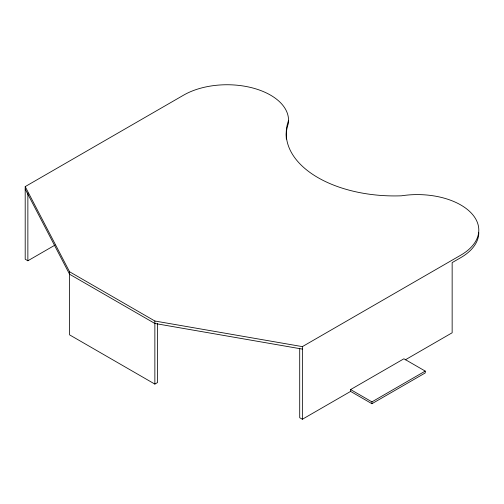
<?xml version="1.0" encoding="UTF-8"?>
<svg xmlns="http://www.w3.org/2000/svg" width="504" height="504" viewBox="0 0 504 504"><rect width="100%" height="100%" fill="white"/><g stroke="black" fill="none" stroke-linecap="round" stroke-linejoin="round"><path stroke-width="0.76" d="M25.2 186.606L183.632 95.136A61.45 35.475 0 0 1 250.595 87.444A61.45 35.475 0 0 1 288.527 120.223L288.332 121.092A108.322 62.54 0 0 0 401.449 195.804A61.45 35.475 0 0 1 470.566 212.335A61.45 35.475 0 0 1 460.801 255.156L302.368 346.626L154.86 321.01L69.571 271.769L25.2 186.606L25.2 259.232L27.865 260.77L55.1 245.051M69.571 271.769L69.571 334.858L154.86 384.098L157.525 382.561L157.525 323.505M350.608 391.406L350.608 389.56L403.912 358.785L425.231 371.095L425.231 372.941L371.933 403.717L350.608 391.406L302.368 419.252L299.704 417.715L299.704 348.333M405.273 359.85L452.151 332.779L452.151 262.615L460.801 257.62A61.45 35.475 0 0 0 478.8 232.533M350.608 389.56L371.933 401.871L425.231 371.095M302.368 349.089L154.86 323.474L69.571 274.233L25.2 189.069M371.933 401.871L371.933 403.717M302.368 346.626L302.368 419.252M154.86 321.01L154.86 384.098M27.865 192.944L27.865 260.77M286.36 139.072A108.322 62.54 0 0 1 288.332 123.556L288.527 122.68A61.45 35.475 0 0 0 288.401 120.374"/></g></svg>
